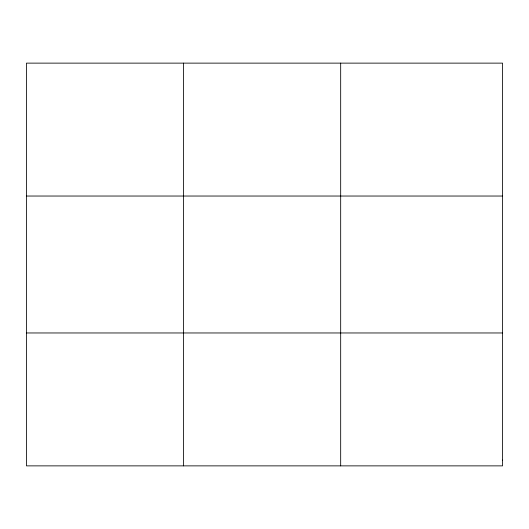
<?xml version="1.0" encoding="UTF-8"?>
<svg xmlns="http://www.w3.org/2000/svg" width="529" height="529" viewBox="0 0 529 529"><rect width="100%" height="100%" fill="white"/><g stroke="black" fill="none" stroke-linecap="round" stroke-linejoin="round"><path stroke-width="0.79" d="M183.563 465.87L183.563 63.13M340.676 465.87L340.676 63.13M26.45 196.034L502.55 196.034M26.45 332.966L502.55 332.966M502.55 460.091L502.55 465.87L26.45 465.87L26.45 63.13L502.55 63.13L502.55 460.091"/></g></svg>
